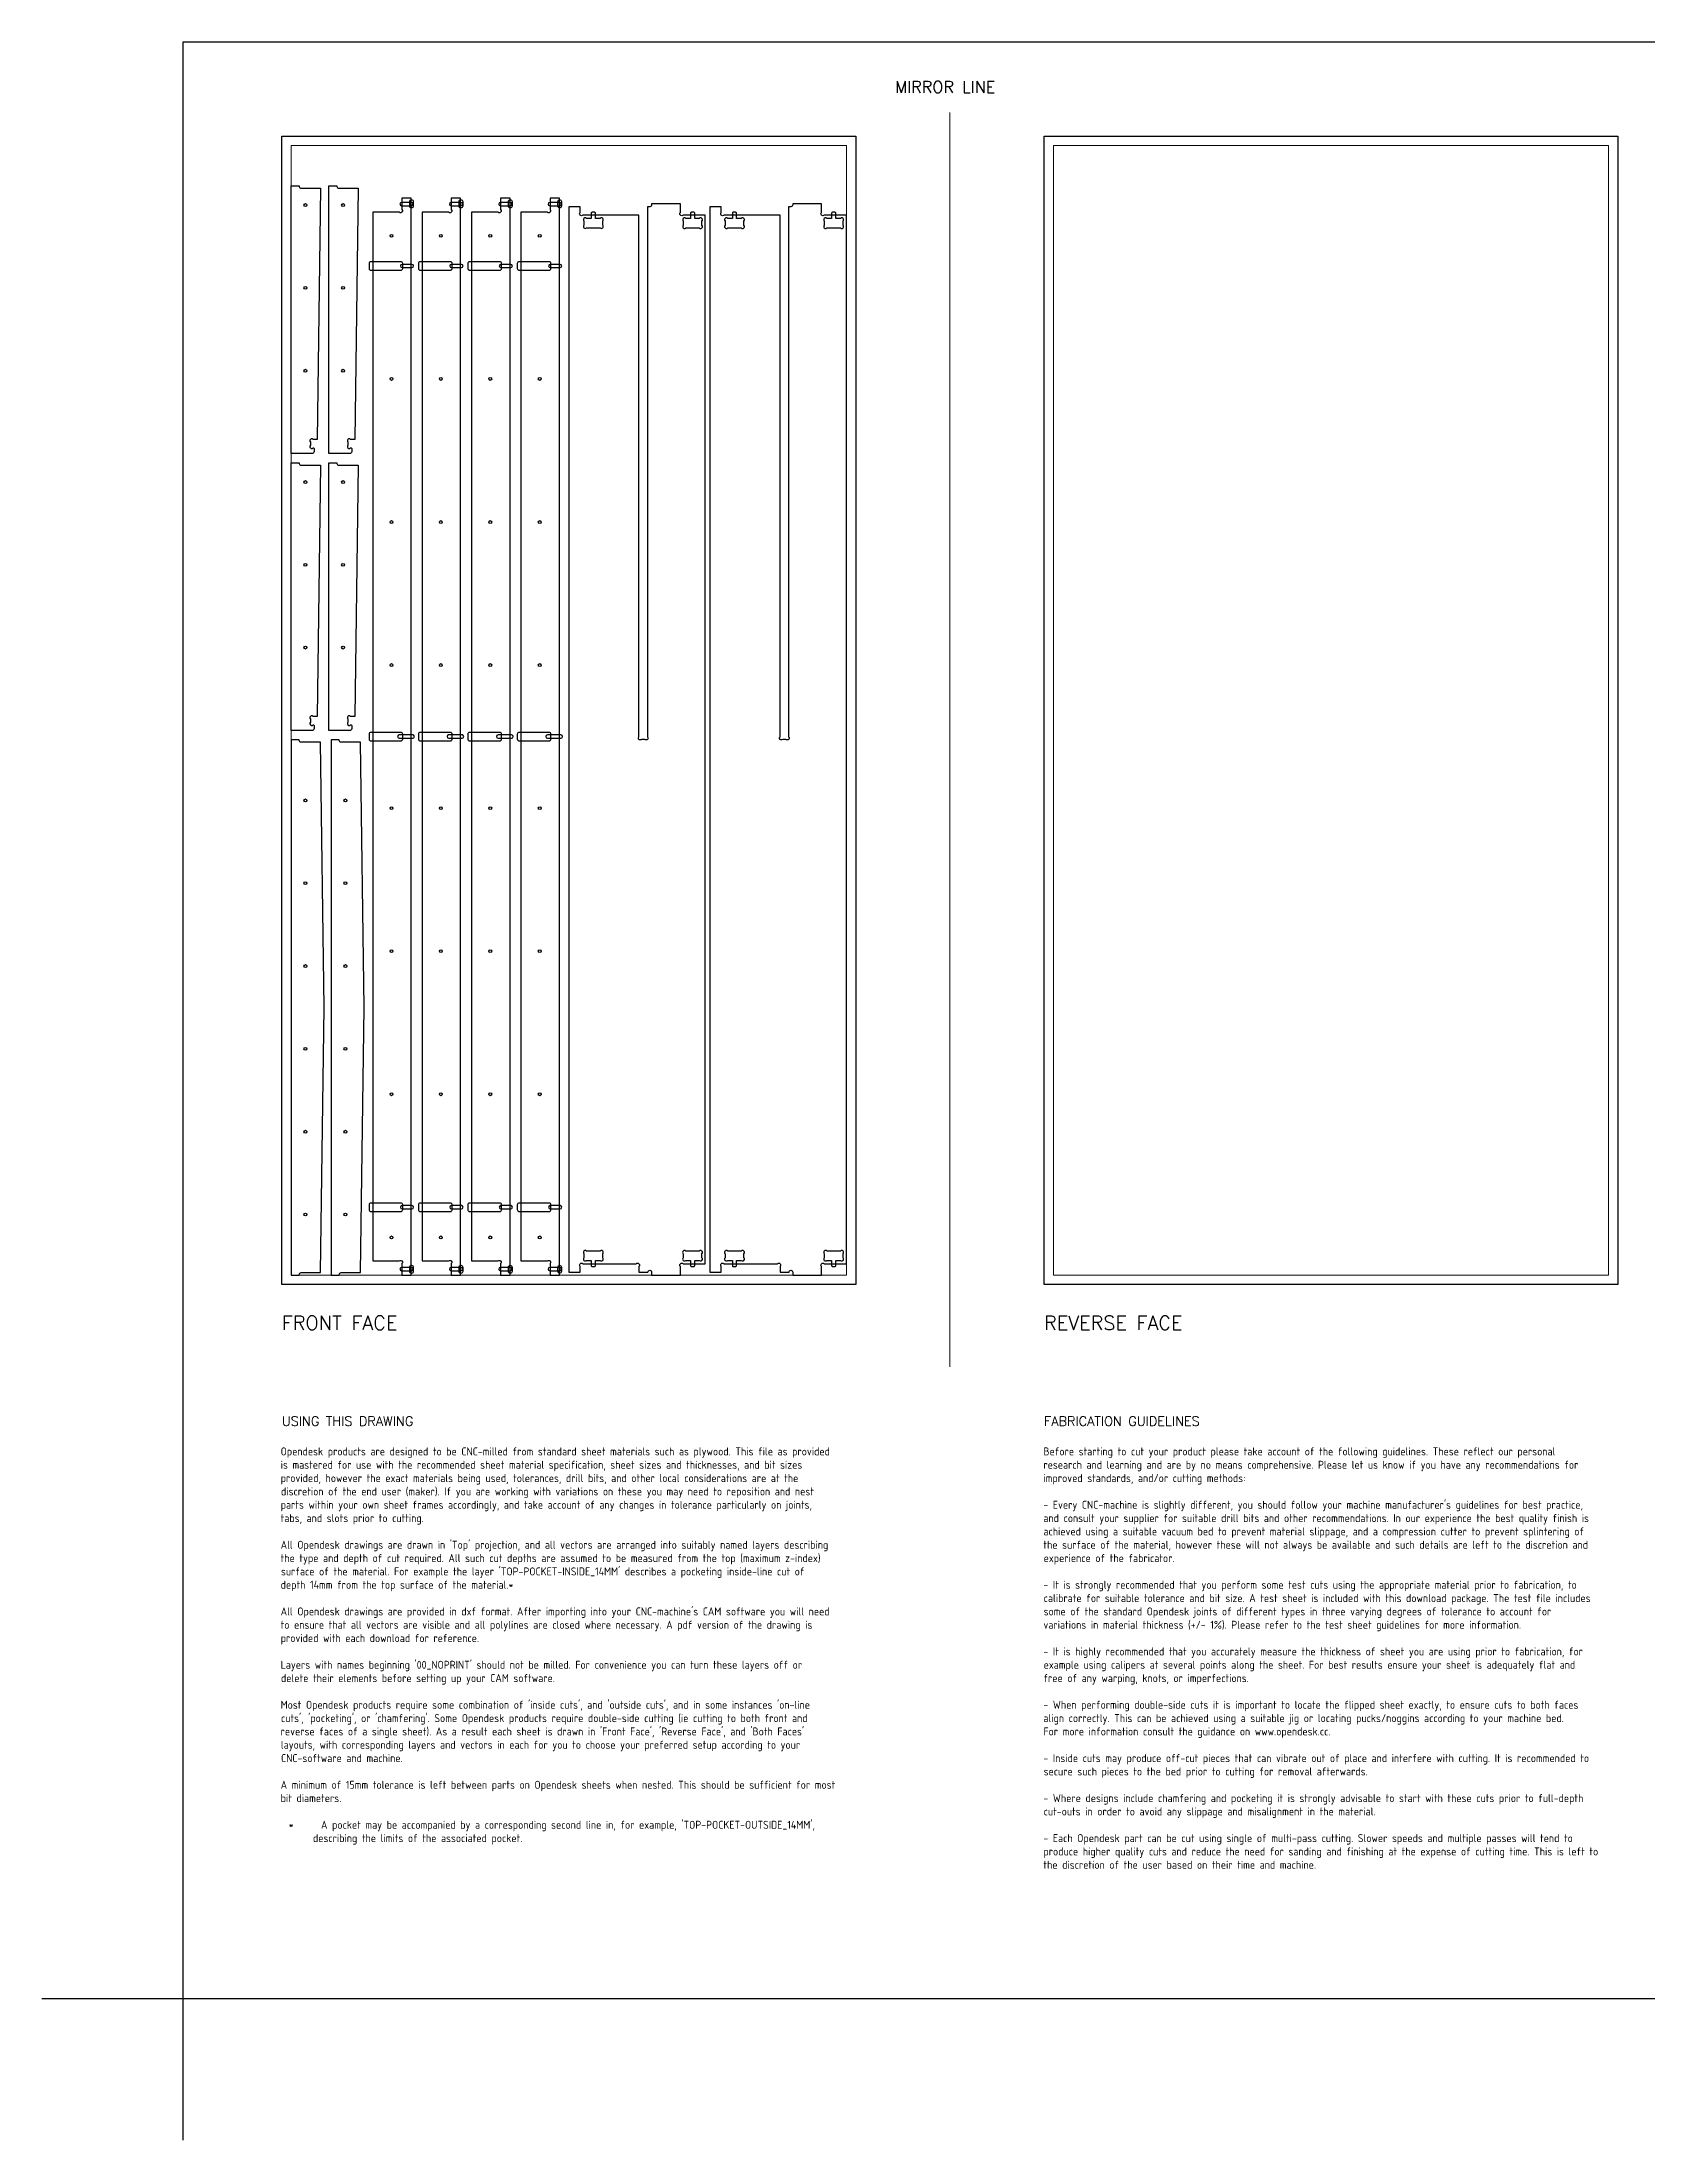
# Model space of a CAD drawing. Header units: millimetres. Extents: x -300 to 5880, y -300 to 4158.
# Drawn here: x -300 to 3112, y -300 to 4158 of the extents above; entities that cross this region are included whole.
import ezdxf
from ezdxf.enums import TextEntityAlignment as Align

# ---------------------------------------------------------------- set-up
doc = ezdxf.new("R2010")
doc.units = ezdxf.units.MM
doc.layers.add('00-NOPRINT_TEXT', color=7, linetype='Continuous', lineweight=25)
doc.layers.add('00_NOPRINT_TOLERANCE', color=7, linetype='Continuous', lineweight=5)
for name, color, linetype, lineweight, true_color in [('BOARD_$TH-NOMINAL', 3, 'Continuous', 30, 0x00ff00), ('TOP-CUT-OUTSIDE_18.000MM', 220, 'Continuous', 25, 0xff00d1), ('TOP-HOLE-6.000MM-DIAM_14.000MM', 220, 'Continuous', 25, 0xff00c7), ('TOP-HOLE-6.000MM-DIAM_18.000MM', 3, 'Continuous', 25, 0x00ff0c), ('TOP-POCKET-INSIDE_16.000MM', 20, 'Continuous', 25, 0xff2100), ('TOP-POCKET-INSIDE_4.000MM', 160, 'Continuous', 25, 0x0026ff), ('TOP-POCKET-INSIDE_9.000MM', 60, 'Continuous', 25, 0xb0ff00)]:
    doc.layers.add(name, color=color, linetype=linetype, lineweight=lineweight, true_color=true_color)
doc.styles.add('OD-ISOCP-17_240', font='isocp.shx')
doc.styles.add('OD-ISOCP-17_241', font='isocp.shx')
doc.styles.add('OD-ISOCP-17_242', font='isocp.shx')
doc.styles.add('OD-ISOCP-17_243', font='isocp.shx')
doc.styles.add('OD-ISOCP-17_244', font='isocp.shx')
doc.styles.add('OD-ISOCP-17_245', font='isocp.shx')
doc.styles.add('OD-ISOCP-17_246', font='isocp.shx')
doc.styles.add('OD-ISOCP-17_247', font='isocp.shx')
doc.styles.add('OD-ISOCP-17_248', font='isocp.shx')
doc.styles.add('OD-ISOCP-17_249', font='isocp.shx')
doc.styles.add('OD-ISOCP-17_250', font='isocp.shx')
doc.styles.add('OD-ISOCP-17_251', font='isocp.shx')
doc.styles.add('OD-ISOCP-17_252', font='isocp.shx')
doc.styles.add('OD-ISOCP-17_253', font='isocp.shx')
doc.styles.add('OD-ISOCP-17_254', font='isocp.shx')
doc.styles.add('OD-ISOCP-17_255', font='isocp.shx')
doc.styles.add('OD-ISOCP-17_256', font='isocp.shx')
doc.styles.add('OD-ISOCP-17_257', font='isocp.shx')
doc.styles.add('OD-ISOCP-17_258', font='isocp.shx')
doc.styles.add('OD-ISOCP-17_259', font='isocp.shx')
doc.styles.add('OD-ISOCP-17_260', font='isocp.shx')
doc.styles.add('OD-ISOCP-17_261', font='isocp.shx')
doc.styles.add('OD-ISOCP-17_262', font='isocp.shx')
doc.styles.add('OD-ISOCP-17_263', font='isocp.shx')
doc.styles.add('OD-ISOCP-17_264', font='isocp.shx')
doc.styles.add('OD-ISOCP-17_265', font='isocp.shx')
doc.styles.add('OD-ISOCP-17_266', font='isocp.shx')
doc.styles.add('OD-ISOCP-17_267', font='isocp.shx')
doc.styles.add('OD-ISOCP-17_268', font='isocp.shx')
doc.styles.add('OD-ISOCP-17_269', font='isocp.shx')
doc.styles.add('OD-ISOCP-17_270', font='isocp.shx')
doc.styles.add('OD-ISOCP-17_271', font='isocp.shx')
doc.styles.add('OD-ISOCP-17_272', font='isocp.shx')
doc.styles.add('OD-ISOCP-17_273', font='isocp.shx')
doc.styles.add('OD-ISOCP-17_274', font='isocp.shx')
doc.styles.add('OD-ISOCP-17_275', font='isocp.shx')
doc.styles.add('OD-ISOCP-17_276', font='isocp.shx')
doc.styles.add('OD-ISOCP-17_277', font='isocp.shx')
doc.styles.add('OD-ISOCP-17_278', font='isocp.shx')
doc.styles.add('OD-ISOCP-17_279', font='isocp.shx')
doc.styles.add('OD-ISOCP-17_280', font='isocp.shx')
doc.styles.add('OD-ISOCP-17_281', font='isocp.shx')
doc.styles.add('OD-ISOCP-17_282', font='isocp.shx')
doc.styles.add('OD-ISOCP-17_283', font='isocp.shx')
doc.styles.add('OD-ISOCP-17_284', font='isocp.shx')
doc.styles.add('OD-ISOCP-17_285', font='isocp.shx')
doc.styles.add('OD-ISOCP-17_286', font='isocp.shx')
doc.styles.add('OD-ISOCP-17_287', font='isocp.shx')
doc.styles.add('OD-ISOCP-17_288', font='isocp.shx')
doc.styles.add('OD-SIMPLEX-20_87', font='simplex.shx')
doc.styles.add('OD-SIMPLEX-20_88', font='simplex.shx')
doc.styles.add('OD-SIMPLEX-25_89', font='simplex.shx')
doc.styles.add('OD-SIMPLEX-30_88', font='simplex.shx')
doc.styles.add('OD-SIMPLEX-30_89', font='simplex.shx')

# ---------------------------------------------------------------- blocks, each defined once
blk = doc.blocks.new('Borders Opendesk_7')
at = {"layer": '00-NOPRINT_TEXT'}
for p, q in [((0, 4158), (5880, 4158)), ((0, 0), (0, 4158)), ((0, 0), (-300, 0)), ((0, -300), (0, 0)), ((5880, 0), (0, 0))]:
    blk.add_line(p, q, dxfattribs=at)
at = {"layer": '00_NOPRINT_TOLERANCE', "ltscale": 0.379043}
blk.add_line((1630, 1343.2), (1630, 4008), dxfattribs=at)
at = {"layer": '00_NOPRINT_TOLERANCE', "ltscale": 0.379202}
for p, q in [((210, 3958), (1430, 3958)), ((210, 1518), (210, 3958)), ((1430, 3958), (1430, 1518)), ((1830, 3958), (3050, 3958)), ((1830, 1518), (1830, 3958)), ((3050, 3958), (3050, 1518)), ((1430, 1518), (210, 1518)), ((3050, 1518), (1830, 1518))]:
    blk.add_line(p, q, dxfattribs=at)
at = {"layer": '00_NOPRINT_TOLERANCE', "ltscale": 0.380876}
for p, q in [((230, 3938), (1410, 3938)), ((1850, 3938), (3030, 3938)), ((1410, 1538), (230, 1538)), ((3030, 1538), (1850, 1538))]:
    blk.add_line(p, q, dxfattribs=at)
at = {"layer": '00_NOPRINT_TOLERANCE', "ltscale": 0.380023}
for p, q in [((230, 1538), (230, 3938)), ((1410, 3938), (1410, 1538)), ((1850, 1538), (1850, 3938)), ((3030, 3938), (3030, 1538))]:
    blk.add_line(p, q, dxfattribs=at)
at = {"layer": 'BOARD_$TH-NOMINAL'}
for p, q in [((210, 3958), (1430, 3958)), ((210, 1518), (210, 3958)), ((1430, 3958), (1430, 1518)), ((1830, 3958), (3050, 3958)), ((1830, 1518), (1830, 3958)), ((3050, 3958), (3050, 1518)), ((1430, 1518), (210, 1518)), ((3050, 1518), (1830, 1518))]:
    blk.add_line(p, q, dxfattribs=at)
at = {"layer": '00-NOPRINT_TEXT', "style": 'OD-SIMPLEX-25_89'}
blk.add_text('MIRROR LINE', height=25, dxfattribs=at).set_placement((1513.3, 4049.9))
at = {"layer": '00-NOPRINT_TEXT', "color": 7}
for s, height, style, p in [('FRONT FACE', 30, 'OD-SIMPLEX-30_89', (210, 1451.3)), ('REVERSE FACE', 30, 'OD-SIMPLEX-30_88', (1830, 1451.3)), ('USING THIS DRAWING', 20, 'OD-SIMPLEX-20_88', (210, 1237.4)), ('FABRICATION GUIDELINES', 20, 'OD-SIMPLEX-20_87', (1830, 1237.4))]:
    blk.add_text(s, height=height, dxfattribs=dict(at, style=style)).set_placement(p, align=Align.TOP_LEFT)
for s, style, p in [('Opendesk products are designed to be CNC-milled from standard sheet materials such as plywood. This file as provided', 'OD-ISOCP-17_265', (207.4, 1154.7)), ('Before starting to cut your product please take account of the following guidelines. These reflect our personal', 'OD-ISOCP-17_240', (1828.7, 1154.7)), ('is mastered for use with the recommended sheet material specification, sheet sizes and thicknesses, and bit sizes', 'OD-ISOCP-17_266', (207.4, 1126.3)), ('provided, however the exact materials being used, tolerances, drill bits, and other local considerations are at the', 'OD-ISOCP-17_267', (207.4, 1098)), ('research and learning and are by no means comprehensive. Please let us know if you have any recommendations for', 'OD-ISOCP-17_241', (1828.7, 1126.3)), ('improved standards, and/or cutting methods:', 'OD-ISOCP-17_242', (1828.7, 1098)), ('discretion of the end user (maker). If you are working with variations on these you may need to reposition and nest', 'OD-ISOCP-17_268', (208.1, 1069.7)), ('tabs, and slots prior to cutting.', 'OD-ISOCP-17_270', (207.4, 1013)), ('parts within your own sheet frames accordingly, and take account of any changes in tolerance particularly on joints,', 'OD-ISOCP-17_269', (207.4, 1041.3)), ("- Every CNC-machine is slightly different, you should follow your machine manufacturer's guidelines for best practice,", 'OD-ISOCP-17_243', (1828.7, 1041.3)), ('and consult your supplier for suitable drill bits and other recommendations. In our experience the best quality finish is', 'OD-ISOCP-17_244', (1828.7, 1013)), ('achieved using a suitable vacuum bed to prevent material slippage, and a compression cutter to prevent splintering of', 'OD-ISOCP-17_245', (1828.7, 984.7)), ('the type and depth of cut required. All such cut depths are assumed to be measured from the top (maximum z-index)', 'OD-ISOCP-17_272', (207.4, 928)), ("All Opendesk drawings are drawn in 'Top' projection, and all vectors are arranged into suitably named layers describing", 'OD-ISOCP-17_271', (207.4, 956.3)), ('the surface of the material, however these will not always be available and such details are left to the discretion and', 'OD-ISOCP-17_246', (1828.7, 956.3)), ('experience of the fabricator.', 'OD-ISOCP-17_247', (1829.2, 928)), ("surface of the material. For example the layer 'TOP-POCKET-INSIDE_14MM' describes a pocketing inside-line cut of", 'OD-ISOCP-17_273', (208, 899.7)), ('depth 14mm from the top surface of the material.*', 'OD-ISOCP-17_274', (207.4, 871.3)), ('- It is strongly recommended that you perform some test cuts using the appropriate material prior to fabrication, to', 'OD-ISOCP-17_248', (1828.7, 871.3)), ('calibrate for suitable tolerance and bit size. A test sheet is included with this download package. The test file includes', 'OD-ISOCP-17_249', (1829.3, 843)), ('to ensure that all vectors are visible and all polylines are closed where necessary. A pdf version of the drawing is', 'OD-ISOCP-17_276', (207.4, 786.3)), ("All Opendesk drawings are provided in dxf format. After importing into your CNC-machine's CAM software you will need", 'OD-ISOCP-17_275', (207.4, 814.7)), ('variations in material thickness (+/- 1%). Please refer to the test sheet guidelines for more information.', 'OD-ISOCP-17_251', (1828.7, 786.3)), ('some of the standard Opendesk joints of different types in three varying degrees of tolerance to account for', 'OD-ISOCP-17_250', (1829.2, 814.7)), ('provided with each download for reference.', 'OD-ISOCP-17_277', (207.4, 758)), ("Layers with names beginning '00_NOPRINT' should not be milled. For convenience you can turn these layers off or", 'OD-ISOCP-17_278', (207.4, 701.3)), ('- It is highly recommended that you accurately measure the thickness of sheet you are using prior to fabrication, for', 'OD-ISOCP-17_252', (1828.7, 729.7)), ('example using calipers at several points along the sheet. For best results ensure your sheet is adequately flat and', 'OD-ISOCP-17_253', (1829.2, 701.3)), ('delete their elements before setting up your CAM software.', 'OD-ISOCP-17_279', (208.1, 673)), ('free of any warping, knots, or imperfections.', 'OD-ISOCP-17_254', (1828.7, 673)), ("Most Opendesk products require some combination of 'inside cuts', and 'outside cuts', and in some instances 'on-line", 'OD-ISOCP-17_280', (207.4, 616.3)), ('- When performing double-side cuts it is important to locate the flipped sheet exactly, to ensure cuts to both faces', 'OD-ISOCP-17_255', (1828.7, 616.3)), ("reverse faces of a single sheet). As a result each sheet is drawn in 'Front Face', 'Reverse Face', and 'Both Faces'", 'OD-ISOCP-17_282', (207.4, 559.7)), ("cuts', 'pocketing', or 'chamfering'. Some Opendesk products require double-side cutting (ie cutting to both front and", 'OD-ISOCP-17_281', (208.1, 588)), ('align correctly. This can be achieved using a suitable jig or locating pucks/noggins according to your machine bed.', 'OD-ISOCP-17_256', (1828.7, 588)), ('layouts, with corresponding layers and vectors in each for you to choose your preferred setup according to your', 'OD-ISOCP-17_283', (207.8, 531.3)), ('For more information consult the guidance on www.opendesk.cc.', 'OD-ISOCP-17_257', (1828.7, 559.7)), ('CNC-software and machine.', 'OD-ISOCP-17_284', (208.2, 503)), ('- Inside cuts may produce off-cut pieces that can vibrate out of place and interfere with cutting. It is recommended to', 'OD-ISOCP-17_258', (1828.7, 503)), ('secure such pieces to the bed prior to cutting for removal afterwards.', 'OD-ISOCP-17_259', (1829.2, 474.7)), ('A minimum of 15mm tolerance is left between parts on Opendesk sheets when nested. This should be sufficient for most', 'OD-ISOCP-17_285', (207.4, 446.3)), ('bit diameters.', 'OD-ISOCP-17_286', (207.4, 418)), ('- Where designs include chamfering and pocketing it is strongly advisable to start with these cuts prior to full-depth', 'OD-ISOCP-17_260', (1828.7, 418)), ('cut-outs in order to avoid any slippage and misalignment in the material.', 'OD-ISOCP-17_261', (1829.3, 389.7)), ("*      A pocket may be accompanied by a corresponding second line in, for example, 'TOP-POCKET-OUTSIDE_14MM',", 'OD-ISOCP-17_287', (224.4, 361.3)), ('describing the limits of the associated pocket.', 'OD-ISOCP-17_288', (276.1, 333)), ('- Each Opendesk part can be cut using single of multi-pass cutting. Slower speeds and multiple passes will tend to', 'OD-ISOCP-17_262', (1828.7, 333)), ('produce higher quality cuts and reduce the need for sanding and finishing at the expense of cutting time. This is left to', 'OD-ISOCP-17_263', (1828.7, 304.7)), ('the discretion of the user based on their time and machine.', 'OD-ISOCP-17_264', (1828.7, 276.3))]:
    blk.add_text(s, height=17, dxfattribs=dict(at, style=style)).set_placement(p)

msp = doc.modelspace()

# ---------------------------------------------------------------- linework, layer by layer
at = {"layer": 'TOP-CUT-OUTSIDE_18.000MM'}
for points in [[(276.2, 3313.5, 1.000151), (270.5, 3307.8), (270.5, 3301.2, 1.000151), (276.2, 3295.5), (276.5, 3295.5, -0.414214), (278.5, 3293.5), (278.5, 3287.5, -0.414214), (274.5, 3283.5), (230, 3283.5), (230, 3852), (247, 3852), (247, 3851, 0.414214), (251, 3847), (292.2, 3847), (285, 3313.2)], [(356.2, 3295.5), (356.5, 3295.5, -0.414214), (358.5, 3293.5), (358.5, 3287.5, -0.414214), (354.5, 3283.5), (310, 3283.5), (310, 3852), (327, 3852), (327, 3851, 0.414214), (331, 3847), (372.2, 3847), (365, 3313.2), (356.2, 3313.5, 1.000151), (350.5, 3307.8), (350.5, 3301.2, 1.000151)], [(459.3, 3796), (403, 3796), (403, 1568), (459.3, 1568, -1.000151), (465, 1562.3), (465, 1538), (485, 1538), (485, 3826), (465, 3826), (465, 3801.7, -1.000151)], [(570, 3801.7, -1.000151), (564.3, 3796), (508, 3796), (508, 1568), (564.3, 1568, -1.000151), (570, 1562.3), (570, 1538), (590, 1538), (590, 3826), (570, 3826)], [(675, 3801.7, -1.000151), (669.3, 3796), (613, 3796), (613, 1568), (669.3, 1568, -1.000151), (675, 1562.3), (675, 1538), (695, 1538), (695, 3826), (675, 3826)], [(774.3, 3796), (718, 3796), (718, 1568), (774.3, 1568, -1.000151), (780, 1562.3), (780, 1538), (800, 1538), (800, 3826), (780, 3826), (780, 3801.7, -1.000151)], [(1062.7, 1562), (1110, 1562), (1110, 3790), (1062.7, 3790, -0.999849), (1057, 3795.7), (1057, 3814), (996, 3814), (996, 3812, -0.414214), (992, 3808), (987.2, 3808), (987.2, 2681.7, -1), (981.5, 2676), (974.7, 2676, -1), (969, 2681.7), (969, 3790), (849.7, 3790, -0.999849), (844, 3795.7), (844, 3808), (820, 3808), (820, 1544), (844, 1544), (844, 1556.3, -1), (849.7, 1562), (963.3, 1562, -0.999849), (969, 1556.3), (969, 1544), (988, 1544, -1), (996, 1544), (996, 1538), (1057, 1538), (1057, 1556.3, -0.999925)], [(1362.7, 1562), (1410, 1562), (1410, 3790), (1362.7, 3790, -0.999849), (1357, 3795.7), (1357, 3814), (1296, 3814), (1296, 3812, -0.414214), (1292, 3808), (1287.2, 3808), (1287.2, 2681.7, -1), (1281.5, 2676), (1274.7, 2676, -1), (1269, 2681.7), (1269, 3790), (1149.7, 3790, -0.999849), (1144, 3795.7), (1144, 3808), (1120, 3808), (1120, 1544), (1144, 1544), (1144, 1556.3, -1), (1149.7, 1562), (1263.3, 1562, -0.999849), (1269, 1556.3), (1269, 1544), (1288, 1544, -1), (1296, 1544), (1296, 1538), (1357, 1538), (1357, 1556.3, -0.999925)], [(276.2, 2707), (276.5, 2707, -0.414214), (278.5, 2705), (278.5, 2699, -0.414214), (274.5, 2695), (230, 2695), (230, 3263.5), (247, 3263.5), (247, 3262.5, 0.414214), (251, 3258.5), (292.2, 3258.5), (285, 2724.7), (276.2, 2725, 1.000151), (270.5, 2719.3), (270.5, 2712.7, 1.000151)], [(356.2, 2725, 1.000151), (350.5, 2719.3), (350.5, 2712.7, 1.000151), (356.2, 2707), (356.5, 2707, -0.414214), (358.5, 2705), (358.5, 2699, -0.414214), (354.5, 2695), (310, 2695), (310, 3263.5), (327, 3263.5), (327, 3262.5, 0.414214), (331, 3258.5), (372.2, 3258.5), (365, 2724.7)], [(251, 2670, -0.414214), (247, 2674), (247, 2675), (230, 2675), (230, 1538), (247, 1538), (247, 1539, -0.414214), (251, 1543), (292.4, 1543), (300, 2106.5), (292.4, 2670)], [(332, 2674), (332, 2675), (315, 2675), (315, 1538), (332, 1538), (332, 1539, -0.414214), (336, 1543), (377.4, 1543), (385, 2106.5), (377.4, 2670), (336, 2670, -0.414214)]]:
    msp.add_lwpolyline(points, format="xyb", close=True, dxfattribs=at)
at = {"layer": 'TOP-HOLE-6.000MM-DIAM_14.000MM'}
for centre in [(443, 3746), (548, 3746), (653, 3746), (758, 3746), (443, 3442), (548, 3442), (653, 3442), (758, 3442), (443, 3138), (548, 3138), (653, 3138), (758, 3138), (443, 2834), (548, 2834), (653, 2834), (758, 2834), (443, 2530), (548, 2530), (653, 2530), (758, 2530), (443, 2226), (548, 2226), (653, 2226), (758, 2226), (443, 1922), (548, 1922), (653, 1922), (758, 1922), (443, 1618), (548, 1618), (653, 1618), (758, 1618)]:
    msp.add_circle(centre, 3, dxfattribs=at)
at = {"layer": 'TOP-HOLE-6.000MM-DIAM_18.000MM'}
for centre in [(260, 3811.5), (340, 3811.5), (260, 3635.5), (340, 3635.5), (260, 3459.5), (340, 3459.5), (260, 3223), (340, 3223), (260, 3047), (340, 3047), (260, 2871), (340, 2871), (260, 2546.5), (345, 2546.5), (260, 2370.5), (345, 2370.5), (260, 2194.5), (345, 2194.5), (260, 2018.5), (345, 2018.5), (260, 1842.5), (345, 1842.5), (260, 1666.5), (345, 1666.5)]:
    msp.add_circle(centre, 3, dxfattribs=at)
at = {"layer": 'TOP-POCKET-INSIDE_16.000MM'}
for points in [[(857.7, 3783, 1), (852, 3777.3), (852, 3768.7, 1), (857.7, 3763), (886.3, 3763, 1), (892, 3768.7), (892, 3777.3, 1), (886.3, 3783), (876.5, 3783), (876.5, 3794, 0.414214), (874.5, 3796), (869.5, 3796, 0.414214), (867.5, 3794), (867.5, 3783)], [(1097.3, 3783), (1087.5, 3783), (1087.5, 3794, 0.414214), (1085.5, 3796), (1080.5, 3796, 0.414214), (1078.5, 3794), (1078.5, 3783), (1068.7, 3783, 1), (1063, 3777.3), (1063, 3768.7, 1), (1068.7, 3763), (1097.3, 3763, 1), (1103, 3768.7), (1103, 3777.3, 1)], [(1174.5, 3796), (1169.5, 3796, 0.414214), (1167.5, 3794), (1167.5, 3783), (1157.7, 3783, 1), (1152, 3777.3), (1152, 3768.7, 1), (1157.7, 3763), (1186.3, 3763, 1), (1192, 3768.7), (1192, 3777.3, 1), (1186.3, 3783), (1176.5, 3783), (1176.5, 3794, 0.414214)], [(1385.5, 3796), (1380.5, 3796, 0.414214), (1378.5, 3794), (1378.5, 3783), (1368.7, 3783, 1), (1363, 3777.3), (1363, 3768.7, 1), (1368.7, 3763), (1397.3, 3763, 1), (1403, 3768.7), (1403, 3777.3, 1), (1397.3, 3783), (1387.5, 3783), (1387.5, 3794, 0.414214)], [(1063, 1583.3), (1063, 1574.7, 1), (1068.7, 1569), (1078.5, 1569), (1078.5, 1558, 0.414214), (1080.5, 1556), (1085.5, 1556, 0.414214), (1087.5, 1558), (1087.5, 1569), (1097.3, 1569, 1), (1103, 1574.7), (1103, 1583.3, 1), (1097.3, 1589), (1068.7, 1589, 1)], [(1363, 1583.3), (1363, 1574.7, 1), (1368.7, 1569), (1378.5, 1569), (1378.5, 1558, 0.414214), (1380.5, 1556), (1385.5, 1556, 0.414214), (1387.5, 1558), (1387.5, 1569), (1397.3, 1569, 1), (1403, 1574.7), (1403, 1583.3, 1), (1397.3, 1589), (1368.7, 1589, 1)]]:
    msp.add_lwpolyline(points, format="xyb", close=True, dxfattribs=at)
for points in [[(886.3, 1589), (857.7, 1589, 1), (852, 1583.3), (852, 1574.7, 1), (857.7, 1569), (867.5, 1569), (867.5, 1558, 0.414214), (869.5, 1556), (874.5, 1556, 0.414214), (876.5, 1558), (876.5, 1569), (886.3, 1569, 1), (892, 1574.7), (892, 1583.3, 1), (886.3, 1589)], [(1186.3, 1589), (1157.7, 1589, 1), (1152, 1583.3), (1152, 1574.7, 1), (1157.7, 1569), (1167.5, 1569), (1167.5, 1558, 0.414214), (1169.5, 1556), (1174.5, 1556, 0.414214), (1176.5, 1558), (1176.5, 1569), (1186.3, 1569, 1), (1192, 1574.7), (1192, 1583.3, 1), (1186.3, 1589)]]:
    msp.add_lwpolyline(points, format="xyb", dxfattribs=at)
at = {"layer": 'TOP-POCKET-INSIDE_4.000MM'}
for points in [[(464.5, 3810), (485.5, 3810, 1), (485.5, 3817), (464.5, 3817, 1)], [(569.5, 3810), (590.5, 3810, 1), (590.5, 3817), (569.5, 3817, 1)], [(695.5, 3817), (674.5, 3817, 1), (674.5, 3810), (695.5, 3810, 1)], [(800.5, 3817), (779.5, 3817, 1), (779.5, 3810), (800.5, 3810, 1)], [(486.5, 3678.5, 1), (486.5, 3685.5), (465.5, 3685.5, 1), (465.5, 3678.5)], [(591.5, 3678.5, 1), (591.5, 3685.5), (570.5, 3685.5, 1), (570.5, 3678.5)], [(696.5, 3678.5, 1), (696.5, 3685.5), (675.5, 3685.5, 1), (675.5, 3678.5)], [(801.5, 3678.5, 1), (801.5, 3685.5), (780.5, 3685.5, 1), (780.5, 3678.5)], [(459.5, 2678.5), (488.1, 2678.5, 1), (488.1, 2685.5), (459.5, 2685.5, 1)], [(564.5, 2678.5), (593.1, 2678.5, 1), (593.1, 2685.5), (564.5, 2685.5, 1)], [(698.1, 2678.5, 1), (698.1, 2685.5), (669.5, 2685.5, 1), (669.5, 2678.5)], [(803.1, 2678.5, 1), (803.1, 2685.5), (774.5, 2685.5, 1), (774.5, 2678.5)], [(486.5, 1685.5), (465.5, 1685.5, 1), (465.5, 1678.5), (486.5, 1678.5, 1)], [(591.5, 1685.5), (570.5, 1685.5, 1), (570.5, 1678.5), (591.5, 1678.5, 1)], [(696.5, 1685.5), (675.5, 1685.5, 1), (675.5, 1678.5), (696.5, 1678.5, 1)], [(801.5, 1685.5), (780.5, 1685.5, 1), (780.5, 1678.5), (801.5, 1678.5, 1)], [(485.5, 1547, 1), (485.5, 1554), (464.5, 1554, 1), (464.5, 1547)], [(590.5, 1547, 1), (590.5, 1554), (569.5, 1554, 1), (569.5, 1547)], [(695.5, 1547, 1), (695.5, 1554), (674.5, 1554, 1), (674.5, 1547)], [(800.5, 1547, 1), (800.5, 1554), (779.5, 1554, 1), (779.5, 1547)]]:
    msp.add_lwpolyline(points, format="xyb", close=True, dxfattribs=at)
at = {"layer": 'TOP-POCKET-INSIDE_9.000MM'}
for points in [[(486, 3806, 0.414214), (490, 3810), (490, 3818, 0.414214), (486, 3822), (485, 3822, 0.414214), (481, 3818), (481, 3810, 0.414214), (485, 3806)], [(591, 3806, 0.414214), (595, 3810), (595, 3818, 0.414214), (591, 3822), (590, 3822, 0.414214), (586, 3818), (586, 3810, 0.414214), (590, 3806)], [(696, 3806, 0.414214), (700, 3810), (700, 3818, 0.414214), (696, 3822), (695, 3822, 0.414214), (691, 3818), (691, 3810, 0.414214), (695, 3806)], [(801, 3806, 0.414214), (805, 3810), (805, 3818, 0.414214), (801, 3822), (800, 3822, 0.414214), (796, 3818), (796, 3810, 0.414214), (800, 3806)], [(399.2, 3691, 0.414214), (395.2, 3687), (395.2, 3677, 0.414214), (399.2, 3673), (463, 3673, 0.414214), (467, 3677), (467, 3687, 0.414214), (463, 3691)], [(568, 3673, 0.414214), (572, 3677), (572, 3687, 0.414214), (568, 3691), (504.2, 3691, 0.414214), (500.2, 3687), (500.2, 3677, 0.414214), (504.2, 3673)], [(673, 3673, 0.414214), (677, 3677), (677, 3687, 0.414214), (673, 3691), (609.2, 3691, 0.414214), (605.2, 3687), (605.2, 3677, 0.414214), (609.2, 3673)], [(778, 3673, 0.414214), (782, 3677), (782, 3687, 0.414214), (778, 3691), (714.2, 3691, 0.414214), (710.2, 3687), (710.2, 3677, 0.414214), (714.2, 3673)], [(399.2, 2691, 0.414214), (395.2, 2687), (395.2, 2677, 0.414214), (399.2, 2673), (463, 2673, 0.414214), (467, 2677), (467, 2687, 0.414214), (463, 2691)], [(568, 2673, 0.414214), (572, 2677), (572, 2687, 0.414214), (568, 2691), (504.2, 2691, 0.414214), (500.2, 2687), (500.2, 2677, 0.414214), (504.2, 2673)], [(673, 2673, 0.414214), (677, 2677), (677, 2687, 0.414214), (673, 2691), (609.2, 2691, 0.414214), (605.2, 2687), (605.2, 2677, 0.414214), (609.2, 2673)], [(778, 2673, 0.414214), (782, 2677), (782, 2687, 0.414214), (778, 2691), (714.2, 2691, 0.414214), (710.2, 2687), (710.2, 2677, 0.414214), (714.2, 2673)], [(467, 1677), (467, 1687, 0.414214), (463, 1691), (399.2, 1691, 0.414214), (395.2, 1687), (395.2, 1677, 0.414214), (399.2, 1673), (463, 1673, 0.414214)], [(568, 1673, 0.414214), (572, 1677), (572, 1687, 0.414214), (568, 1691), (504.2, 1691, 0.414214), (500.2, 1687), (500.2, 1677, 0.414214), (504.2, 1673)], [(677, 1677), (677, 1687, 0.414214), (673, 1691), (609.2, 1691, 0.414214), (605.2, 1687), (605.2, 1677, 0.414214), (609.2, 1673), (673, 1673, 0.414214)], [(782, 1677), (782, 1687, 0.414214), (778, 1691), (714.2, 1691, 0.414214), (710.2, 1687), (710.2, 1677, 0.414214), (714.2, 1673), (778, 1673, 0.414214)], [(486, 1558), (485, 1558, 0.414214), (481, 1554), (481, 1546, 0.414214), (485, 1542), (486, 1542, 0.414214), (490, 1546), (490, 1554, 0.414214)], [(591, 1542, 0.414214), (595, 1546), (595, 1554, 0.414214), (591, 1558), (590, 1558, 0.414214), (586, 1554), (586, 1546, 0.414214), (590, 1542)], [(691, 1546, 0.414214), (695, 1542), (696, 1542, 0.414214), (700, 1546), (700, 1554, 0.414214), (696, 1558), (695, 1558, 0.414214), (691, 1554)], [(796, 1546, 0.414214), (800, 1542), (801, 1542, 0.414214), (805, 1546), (805, 1554, 0.414214), (801, 1558), (800, 1558, 0.414214), (796, 1554)]]:
    msp.add_lwpolyline(points, format="xyb", close=True, dxfattribs=at)

# ---------------------------------------------------------------- block references
msp.add_blockref('Borders Opendesk_7', (0, 0))

doc.saveas('drawing.dxf')
